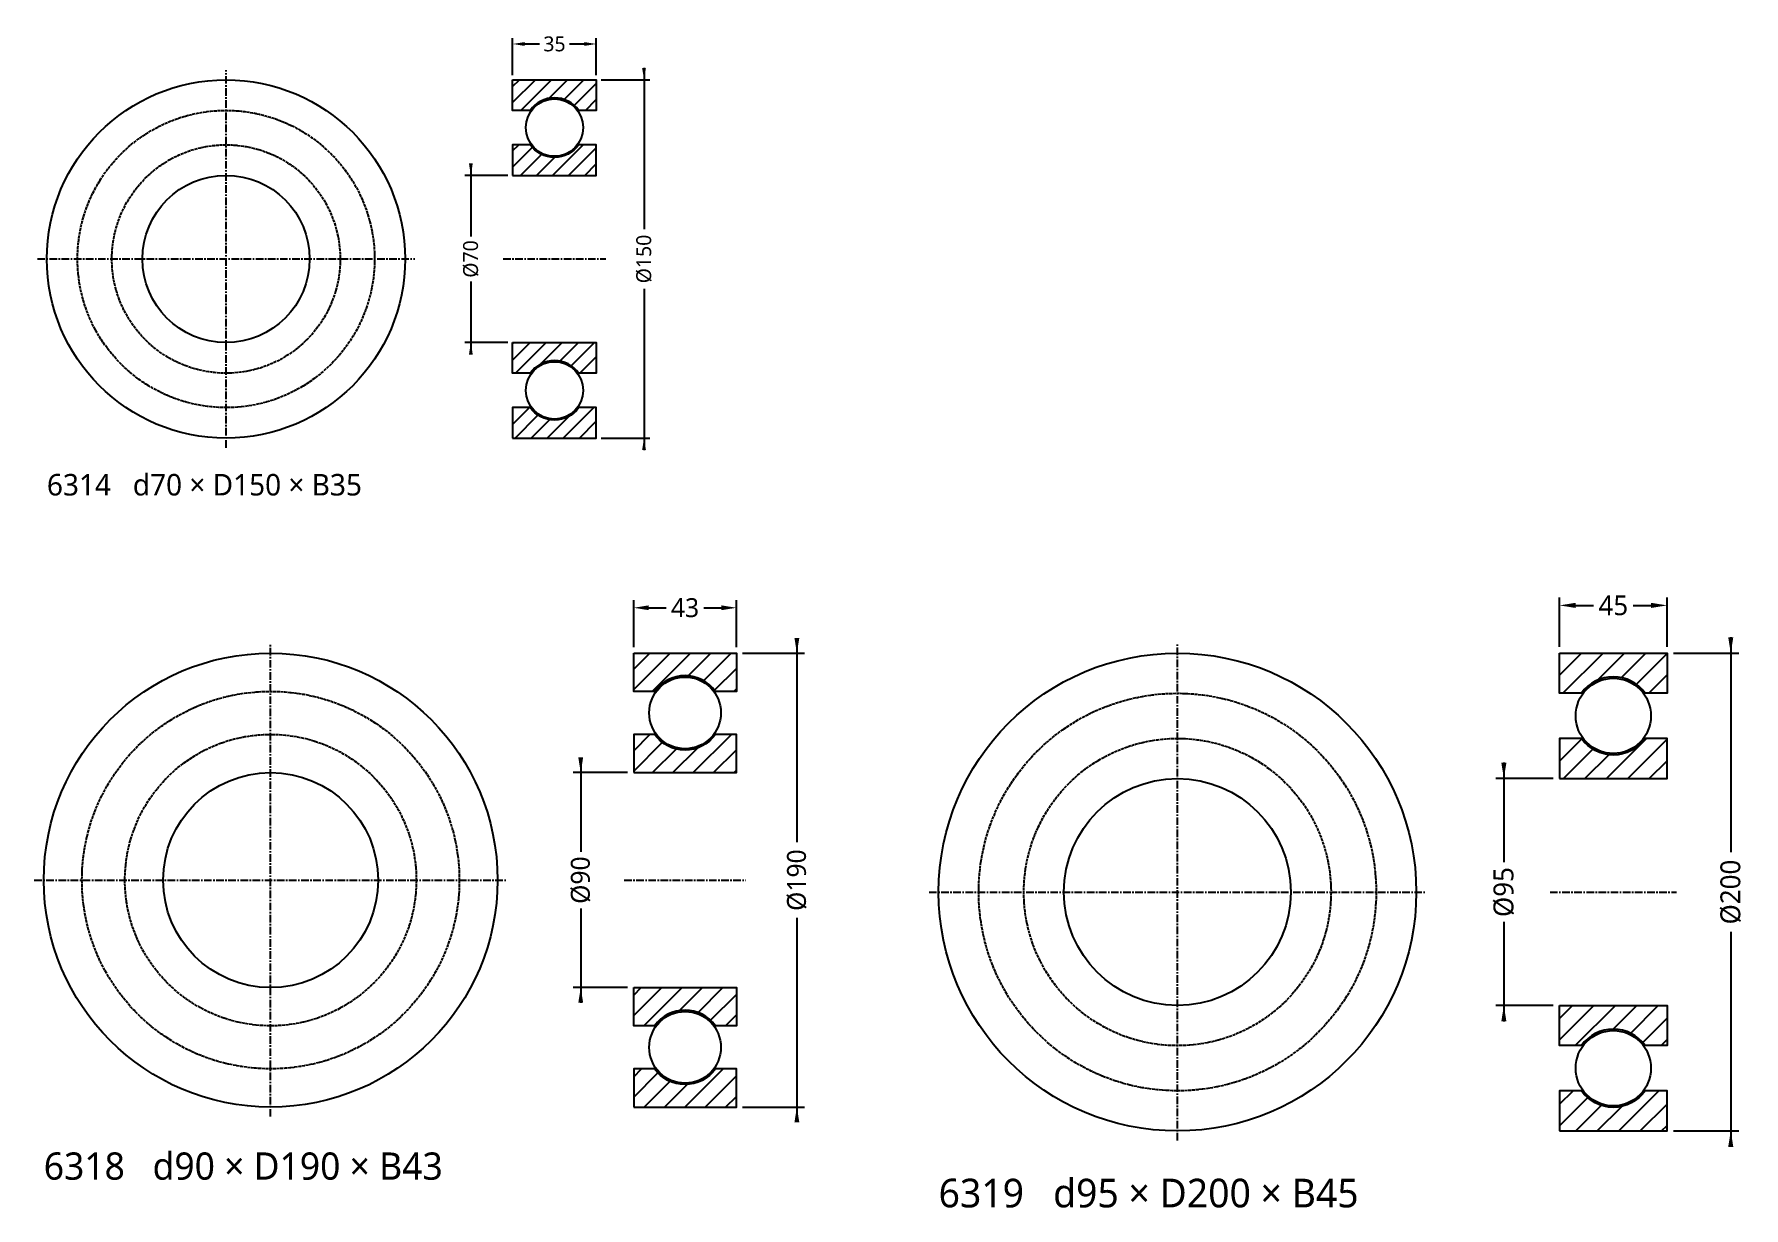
# Model space of a CAD drawing. Header units: millimetres. Extents: x -4 to 1724, y -1412 to 2.
# Drawn here: x 1008 to 1724, y -750 to -258 of the extents above; entities that cross this region are included whole.
import ezdxf

# ---------------------------------------------------------------- set-up
doc = ezdxf.new("R2010")
doc.units = ezdxf.units.MM
doc.linetypes.add('CENTER', pattern=[5.08, 3.175, -0.635, 0.635, -0.635])
doc.linetypes.add('DASHED', pattern=[1.524, 1.27, -0.254])
for name, color, linetype in [('문자', 7, 'CONTINUOUS'), ('숨은선', 3, 'DASHED'), ('외형선', 7, 'CONTINUOUS'), ('중심선', 1, 'CENTER'), ('치수', 4, 'CONTINUOUS'), ('해칭', 8, 'CONTINUOUS')]:
    doc.layers.add(name, color=color, linetype=linetype)
doc.styles.add('CH_KOR', font='malgun.ttf')
doc.dimstyles.new('CH_DIM', dxfattribs={"dimtxt": 2.5, "dimasz": 2, "dimexe": 1, "dimexo": 0.8, "dimgap": 0.8, "dimtad": 1, "dimdec": 0, "dimtxsty": 'CH_KOR', "dimcen": 2.5, "dimclrd": 4, "dimclre": 4, "dimclrt": 4, "dimazin": 3, "dimtfac": 1, "dimtmove": 0, "dimatfit": 3})

# ---------------------------------------------------------------- blocks, each defined once
blk = doc.blocks.new('_CLOSEDFILLED')
at = {"color": 0, "linetype": 'BYBLOCK'}
blk.add_solid([(-1, 0.16), (0, 0), (-1, -0.16)], dxfattribs=at)
blk = doc.blocks.new('*D43')
at = {"color": 4}
for p, q in [((175, 80), (175, 12.5)), ((157, 75), (177.5, 75)), ((175, -12.5), (175, -80)), ((157, -75), (177.5, -75))]:
    blk.add_line(p, q, dxfattribs=at)
at = {"layer": 'Defpoints'}
for p in [(155, 75), (175, 75), (155, -75)]:
    blk.add_point(p, dxfattribs=at)
at = {"layer": '치수', "color": 4, "xscale": 5, "yscale": 5}
for p, rotation in [((175, 75), 270), ((175, -75), 90)]:
    blk.add_blockref('_CLOSEDFILLED', p, dxfattribs=dict(at, rotation=rotation))
at = {"layer": '치수', "color": 4, "insert": (175, 0), "char_height": 6.25, "attachment_point": 5, "rotation": 90, "style": 'CH_KOR'}
blk.add_mtext('Ø150', dxfattribs=at)
blk = doc.blocks.new('*D44')
at = {"color": 4}
for p, q in [((102.5, 40), (102.5, 9.375)), ((118, 35), (100, 35)), ((102.5, -9.375), (102.5, -40)), ((118, -35), (100, -35))]:
    blk.add_line(p, q, dxfattribs=at)
at = {"layer": 'Defpoints'}
for p in [(102.5, 35), (120, 35), (120, -35)]:
    blk.add_point(p, dxfattribs=at)
at = {"layer": '치수', "color": 4, "xscale": 5, "yscale": 5}
for p, rotation in [((102.5, 35), 270), ((102.5, -35), 90)]:
    blk.add_blockref('_CLOSEDFILLED', p, dxfattribs=dict(at, rotation=rotation))
at = {"layer": '치수', "color": 4, "insert": (102.5, 0), "char_height": 6.25, "attachment_point": 5, "rotation": 90, "style": 'CH_KOR'}
blk.add_mtext('Ø70', dxfattribs=at)
blk = doc.blocks.new('*D45')
at = {"color": 4}
for p, q in [((120, 77), (120, 92.5)), ((125, 90), (131.25, 90)), ((143.75, 90), (150, 90)), ((155, 77), (155, 92.5))]:
    blk.add_line(p, q, dxfattribs=at)
at = {"layer": 'Defpoints'}
for p in [(120, 90), (120, 75), (155, 75)]:
    blk.add_point(p, dxfattribs=at)
at = {"layer": '치수', "color": 4, "xscale": 5, "yscale": 5, "rotation": 180}
blk.add_blockref('_CLOSEDFILLED', (120, 90), dxfattribs=at)
at = {"layer": '치수', "color": 4, "xscale": 5, "yscale": 5}
blk.add_blockref('_CLOSEDFILLED', (155, 90), dxfattribs=at)
at = {"layer": '치수', "color": 4, "insert": (137.5, 90), "char_height": 6.25, "attachment_point": 5, "style": 'CH_KOR'}
blk.add_mtext('35', dxfattribs=at)
blk = doc.blocks.new('*D55')
at = {"color": 4}
for p, q in [((220.33, 101.33), (220.33, 15.83)), ((197.53, 95), (223.5, 95)), ((220.33, -15.83), (220.33, -101.33)), ((197.53, -95), (223.5, -95))]:
    blk.add_line(p, q, dxfattribs=at)
at = {"layer": 'Defpoints'}
for p in [(195, 95), (220.33, 95), (195, -95)]:
    blk.add_point(p, dxfattribs=at)
at = {"layer": '치수', "color": 4, "xscale": 6.333333333333333, "yscale": 6.333333333333333}
for p, rotation in [((220.33, 95), 270), ((220.33, -95), 90)]:
    blk.add_blockref('_CLOSEDFILLED', p, dxfattribs=dict(at, rotation=rotation))
at = {"layer": '치수', "color": 4, "insert": (220.33, 0), "char_height": 7.917, "attachment_point": 5, "rotation": 90, "style": 'CH_KOR'}
blk.add_mtext('Ø190', dxfattribs=at)
blk = doc.blocks.new('*D56')
at = {"color": 4}
for p, q in [((129.83, 51.33), (129.83, 11.88)), ((149.47, 45), (126.67, 45)), ((129.83, -11.88), (129.83, -51.33)), ((149.47, -45), (126.67, -45))]:
    blk.add_line(p, q, dxfattribs=at)
at = {"layer": 'Defpoints'}
for p in [(129.83, 45), (152, 45), (152, -45)]:
    blk.add_point(p, dxfattribs=at)
at = {"layer": '치수', "color": 4, "xscale": 6.333333333333333, "yscale": 6.333333333333333}
for p, rotation in [((129.83, 45), 270), ((129.83, -45), 90)]:
    blk.add_blockref('_CLOSEDFILLED', p, dxfattribs=dict(at, rotation=rotation))
at = {"layer": '치수', "color": 4, "insert": (129.83, 0), "char_height": 7.917, "attachment_point": 5, "rotation": 90, "style": 'CH_KOR'}
blk.add_mtext('Ø90', dxfattribs=at)
blk = doc.blocks.new('*D57')
at = {"color": 4}
for p, q in [((152, 97.53), (152, 117.17)), ((195, 97.53), (195, 117.17)), ((158.33, 114), (165.58, 114)), ((181.42, 114), (188.67, 114))]:
    blk.add_line(p, q, dxfattribs=at)
at = {"layer": 'Defpoints'}
for p in [(152, 114), (152, 95), (195, 95)]:
    blk.add_point(p, dxfattribs=at)
at = {"layer": '치수', "color": 4, "xscale": 6.333333333333333, "yscale": 6.333333333333333, "rotation": 180}
blk.add_blockref('_CLOSEDFILLED', (152, 114), dxfattribs=at)
at = {"layer": '치수', "color": 4, "xscale": 6.333333333333333, "yscale": 6.333333333333333}
blk.add_blockref('_CLOSEDFILLED', (195, 114), dxfattribs=at)
at = {"layer": '치수', "color": 4, "insert": (173.5, 114), "char_height": 7.917, "attachment_point": 5, "style": 'CH_KOR'}
blk.add_mtext('43', dxfattribs=at)
blk = doc.blocks.new('*D58')
at = {"color": 4}
for p, q in [((231.67, 106.67), (231.67, 16.67)), ((207.67, 100), (235, 100)), ((231.67, -16.67), (231.67, -106.67)), ((207.67, -100), (235, -100))]:
    blk.add_line(p, q, dxfattribs=at)
at = {"layer": 'Defpoints'}
for p in [(205, 100), (231.67, 100), (205, -100)]:
    blk.add_point(p, dxfattribs=at)
at = {"layer": '치수', "color": 4, "xscale": 6.666666666666667, "yscale": 6.666666666666667}
for p, rotation in [((231.67, 100), 270), ((231.67, -100), 90)]:
    blk.add_blockref('_CLOSEDFILLED', p, dxfattribs=dict(at, rotation=rotation))
at = {"layer": '치수', "color": 4, "insert": (231.67, 0), "char_height": 8.333, "attachment_point": 5, "rotation": 90, "style": 'CH_KOR'}
blk.add_mtext('Ø200', dxfattribs=at)
blk = doc.blocks.new('*D59')
at = {"color": 4}
for p, q in [((136.67, 54.17), (136.67, 12.5)), ((157.33, 47.5), (133.33, 47.5)), ((136.67, -12.5), (136.67, -54.17)), ((157.33, -47.5), (133.33, -47.5))]:
    blk.add_line(p, q, dxfattribs=at)
at = {"layer": 'Defpoints'}
for p in [(136.67, 47.5), (160, 47.5), (160, -47.5)]:
    blk.add_point(p, dxfattribs=at)
at = {"layer": '치수', "color": 4, "xscale": 6.666666666666667, "yscale": 6.666666666666667}
for p, rotation in [((136.67, 47.5), 270), ((136.67, -47.5), 90)]:
    blk.add_blockref('_CLOSEDFILLED', p, dxfattribs=dict(at, rotation=rotation))
at = {"layer": '치수', "color": 4, "insert": (136.67, 0), "char_height": 8.333, "attachment_point": 5, "rotation": 90, "style": 'CH_KOR'}
blk.add_mtext('Ø95', dxfattribs=at)
blk = doc.blocks.new('*D60')
at = {"color": 4}
for p, q in [((160, 102.67), (160, 123.33)), ((205, 102.67), (205, 123.33)), ((166.67, 120), (174.17, 120)), ((190.83, 120), (198.33, 120))]:
    blk.add_line(p, q, dxfattribs=at)
at = {"layer": 'Defpoints'}
for p in [(160, 120), (160, 100), (205, 100)]:
    blk.add_point(p, dxfattribs=at)
at = {"layer": '치수', "color": 4, "xscale": 6.666666666666667, "yscale": 6.666666666666667, "rotation": 180}
blk.add_blockref('_CLOSEDFILLED', (160, 120), dxfattribs=at)
at = {"layer": '치수', "color": 4, "xscale": 6.666666666666667, "yscale": 6.666666666666667}
blk.add_blockref('_CLOSEDFILLED', (205, 120), dxfattribs=at)
at = {"layer": '치수', "color": 4, "insert": (182.5, 120), "char_height": 8.333, "attachment_point": 5, "style": 'CH_KOR'}
blk.add_mtext('45', dxfattribs=at)
blk = doc.blocks.new('BRG_6314')
at = {"layer": '해칭'}
h = blk.add_hatch(dxfattribs=at)
h.set_pattern_fill('ANSI31', scale=1.5)
h.paths.add_polyline_path([(120, 75), (155, 75), (155, 62.2), (147.69, 62.2, 0.51797), (127.31, 62.2), (120, 62.2)])
h = blk.add_hatch(dxfattribs=at)
h.set_pattern_fill('ANSI31', scale=1.5)
h.paths.add_polyline_path([(120, 35), (155, 35), (155, 47.8), (147.69, 47.8, -0.51797), (127.31, 47.8), (120, 47.8)])
h = blk.add_hatch(dxfattribs=at)
h.set_pattern_fill('ANSI31', scale=1.5)
h.paths.add_polyline_path([(120, -35), (155, -35), (155, -47.8), (147.69, -47.8, 0.51797), (127.31, -47.8), (120, -47.8)])
h = blk.add_hatch(dxfattribs=at)
h.set_pattern_fill('ANSI31', scale=1.5)
h.paths.add_polyline_path([(120, -75), (155, -75), (155, -62.2), (147.69, -62.2, -0.51797), (127.31, -62.2), (120, -62.2)])
at = {"layer": '숨은선'}
for radius in [62.2, 47.8]:
    blk.add_circle((0, 0), radius, dxfattribs=at)
at = {"layer": '외형선'}
for points in [[(120, 75), (155, 75), (155, 62.2), (147.69, 62.2, 0.51797), (127.31, 62.2), (120, 62.2)], [(120, 35), (155, 35), (155, 47.8), (147.69, 47.8, -0.51797), (127.31, 47.8), (120, 47.8)], [(120, -35), (155, -35), (155, -47.8), (147.69, -47.8, 0.51797), (127.31, -47.8), (120, -47.8)], [(120, -75), (155, -75), (155, -62.2), (147.69, -62.2, -0.51797), (127.31, -62.2), (120, -62.2)]]:
    blk.add_lwpolyline(points, format="xyb", close=True, dxfattribs=at)
for centre, radius in [((0, 0), 75), ((137.5, 55), 12), ((0, 0), 35), ((137.5, -55), 12)]:
    blk.add_circle(centre, radius, dxfattribs=at)
at = {"layer": '중심선'}
for p, q in [((0, -79), (0, 79)), ((-79, 0), (79, 0)), ((116, 0), (159, 0))]:
    blk.add_line(p, q, dxfattribs=at)
at = {"layer": '문자', "style": 'CH_KOR'}
blk.add_text('6314   d70 × D150 × B35', height=9, dxfattribs=at).set_placement((-75, -99))
at = {"layer": '치수'}
dim = blk.add_linear_dim(base=(120, 90), p1=(120, 75), p2=(155, 75), dimstyle='CH_DIM', override={"dimscale": 2.5}, dxfattribs=at)
dim.commit()
dim.dimension.update_dxf_attribs({"geometry": '*D45', "text_midpoint": (137.5, 90)})
for base, p1, p2, text, picture, middle in [((175, 75), (155, 75), (155, -75), 'Ø150', '*D43', (175, 0)), ((102.5, 35), (120, 35), (120, -35), 'Ø70', '*D44', (102.5, 0))]:
    dim = blk.add_linear_dim(base=base, p1=p1, p2=p2, angle=90, text=text, dimstyle='CH_DIM', override={"dimscale": 2.5}, dxfattribs=at)
    dim.commit()
    dim.dimension.update_dxf_attribs({"geometry": picture, "text_midpoint": middle})
blk = doc.blocks.new('BRG_6318')
at = {"layer": '해칭'}
h = blk.add_hatch(dxfattribs=at)
h.set_pattern_fill('ANSI31', scale=1.9)
h.paths.add_polyline_path([(152, 95), (195, 95), (195, 79), (186.24, 79, 0.51797), (160.76, 79), (152, 79)])
h = blk.add_hatch(dxfattribs=at)
h.set_pattern_fill('ANSI31', scale=1.9)
h.paths.add_polyline_path([(152, 45), (195, 45), (195, 61), (186.24, 61, -0.51797), (160.76, 61), (152, 61)])
h = blk.add_hatch(dxfattribs=at)
h.set_pattern_fill('ANSI31', scale=1.9)
h.paths.add_polyline_path([(152, -45), (195, -45), (195, -61), (186.24, -61, 0.51797), (160.76, -61), (152, -61)])
h = blk.add_hatch(dxfattribs=at)
h.set_pattern_fill('ANSI31', scale=1.9)
h.paths.add_polyline_path([(152, -95), (195, -95), (195, -79), (186.24, -79, -0.51797), (160.76, -79), (152, -79)])
at = {"layer": '숨은선'}
for radius in [79, 61]:
    blk.add_circle((0, 0), radius, dxfattribs=at)
at = {"layer": '외형선'}
for points in [[(152, 95), (195, 95), (195, 79), (186.24, 79, 0.51797), (160.76, 79), (152, 79)], [(152, 45), (195, 45), (195, 61), (186.24, 61, -0.51797), (160.76, 61), (152, 61)], [(152, -45), (195, -45), (195, -61), (186.24, -61, 0.51797), (160.76, -61), (152, -61)], [(152, -95), (195, -95), (195, -79), (186.24, -79, -0.51797), (160.76, -79), (152, -79)]]:
    blk.add_lwpolyline(points, format="xyb", close=True, dxfattribs=at)
for centre, radius in [((0, 0), 95), ((173.5, 70), 15), ((0, 0), 45), ((173.5, -70), 15)]:
    blk.add_circle(centre, radius, dxfattribs=at)
at = {"layer": '중심선'}
for p, q in [((0, -99), (0, 99)), ((-99, 0), (99, 0)), ((148, 0), (199, 0))]:
    blk.add_line(p, q, dxfattribs=at)
at = {"layer": '문자', "style": 'CH_KOR'}
blk.add_text('6318   d90 × D190 × B43', height=11.4, dxfattribs=at).set_placement((-95, -125.4))
at = {"layer": '치수'}
dim = blk.add_linear_dim(base=(152, 114), p1=(152, 95), p2=(195, 95), dimstyle='CH_DIM', override={"dimscale": 3.166667}, dxfattribs=at)
dim.commit()
dim.dimension.update_dxf_attribs({"geometry": '*D57', "text_midpoint": (173.5, 114)})
for base, p1, p2, text, picture, middle in [((220.33, 95), (195, 95), (195, -95), 'Ø190', '*D55', (220.33, 0)), ((129.83, 45), (152, 45), (152, -45), 'Ø90', '*D56', (129.83, 0))]:
    dim = blk.add_linear_dim(base=base, p1=p1, p2=p2, angle=90, text=text, dimstyle='CH_DIM', override={"dimscale": 3.166667}, dxfattribs=at)
    dim.commit()
    dim.dimension.update_dxf_attribs({"geometry": picture, "text_midpoint": middle})
blk = doc.blocks.new('BRG_6319')
at = {"layer": '해칭'}
h = blk.add_hatch(dxfattribs=at)
h.set_pattern_fill('ANSI31', scale=2)
h.paths.add_polyline_path([(160, 100), (205, 100), (205, 83.2), (195.88, 83.2, 0.51797), (169.12, 83.2), (160, 83.2)])
h = blk.add_hatch(dxfattribs=at)
h.set_pattern_fill('ANSI31', scale=2)
h.paths.add_polyline_path([(160, 47.5), (205, 47.5), (205, 64.3), (195.88, 64.3, -0.51797), (169.12, 64.3), (160, 64.3)])
h = blk.add_hatch(dxfattribs=at)
h.set_pattern_fill('ANSI31', scale=2)
h.paths.add_polyline_path([(160, -47.5), (205, -47.5), (205, -64.3), (195.88, -64.3, 0.51797), (169.12, -64.3), (160, -64.3)])
h = blk.add_hatch(dxfattribs=at)
h.set_pattern_fill('ANSI31', scale=2)
h.paths.add_polyline_path([(160, -100), (205, -100), (205, -83.2), (195.88, -83.2, -0.51797), (169.12, -83.2), (160, -83.2)])
at = {"layer": '숨은선'}
for radius in [83.2, 64.3]:
    blk.add_circle((0, 0), radius, dxfattribs=at)
at = {"layer": '외형선'}
for points in [[(160, 100), (205, 100), (205, 83.2), (195.88, 83.2, 0.51797), (169.12, 83.2), (160, 83.2)], [(160, 47.5), (205, 47.5), (205, 64.3), (195.88, 64.3, -0.51797), (169.12, 64.3), (160, 64.3)], [(160, -47.5), (205, -47.5), (205, -64.3), (195.88, -64.3, 0.51797), (169.12, -64.3), (160, -64.3)], [(160, -100), (205, -100), (205, -83.2), (195.88, -83.2, -0.51797), (169.12, -83.2), (160, -83.2)]]:
    blk.add_lwpolyline(points, format="xyb", close=True, dxfattribs=at)
for centre, radius in [((0, 0), 100), ((182.5, 73.75), 15.75), ((0, 0), 47.5), ((182.5, -73.75), 15.75)]:
    blk.add_circle(centre, radius, dxfattribs=at)
at = {"layer": '중심선'}
for p, q in [((0, -104), (0, 104)), ((-104, 0), (104, 0)), ((156, 0), (209, 0))]:
    blk.add_line(p, q, dxfattribs=at)
at = {"layer": '문자', "style": 'CH_KOR'}
blk.add_text('6319   d95 × D200 × B45', height=12, dxfattribs=at).set_placement((-100, -132))
at = {"layer": '치수'}
dim = blk.add_linear_dim(base=(160, 120), p1=(160, 100), p2=(205, 100), dimstyle='CH_DIM', override={"dimscale": 3.333333}, dxfattribs=at)
dim.commit()
dim.dimension.update_dxf_attribs({"geometry": '*D60', "text_midpoint": (182.5, 120)})
for base, p1, p2, text, picture, middle in [((231.67, 100), (205, 100), (205, -100), 'Ø200', '*D58', (231.67, 0)), ((136.67, 47.5), (160, 47.5), (160, -47.5), 'Ø95', '*D59', (136.67, 0))]:
    dim = blk.add_linear_dim(base=base, p1=p1, p2=p2, angle=90, text=text, dimstyle='CH_DIM', override={"dimscale": 3.333333}, dxfattribs=at)
    dim.commit()
    dim.dimension.update_dxf_attribs({"geometry": picture, "text_midpoint": middle})

msp = doc.modelspace()

# ---------------------------------------------------------------- block references
for name, p in [('BRG_6314', (1088.33, -352.33)), ('BRG_6318', (1107, -612.33)), ('BRG_6319', (1486.67, -617.33))]:
    msp.add_blockref(name, p)

doc.saveas('drawing.dxf')
